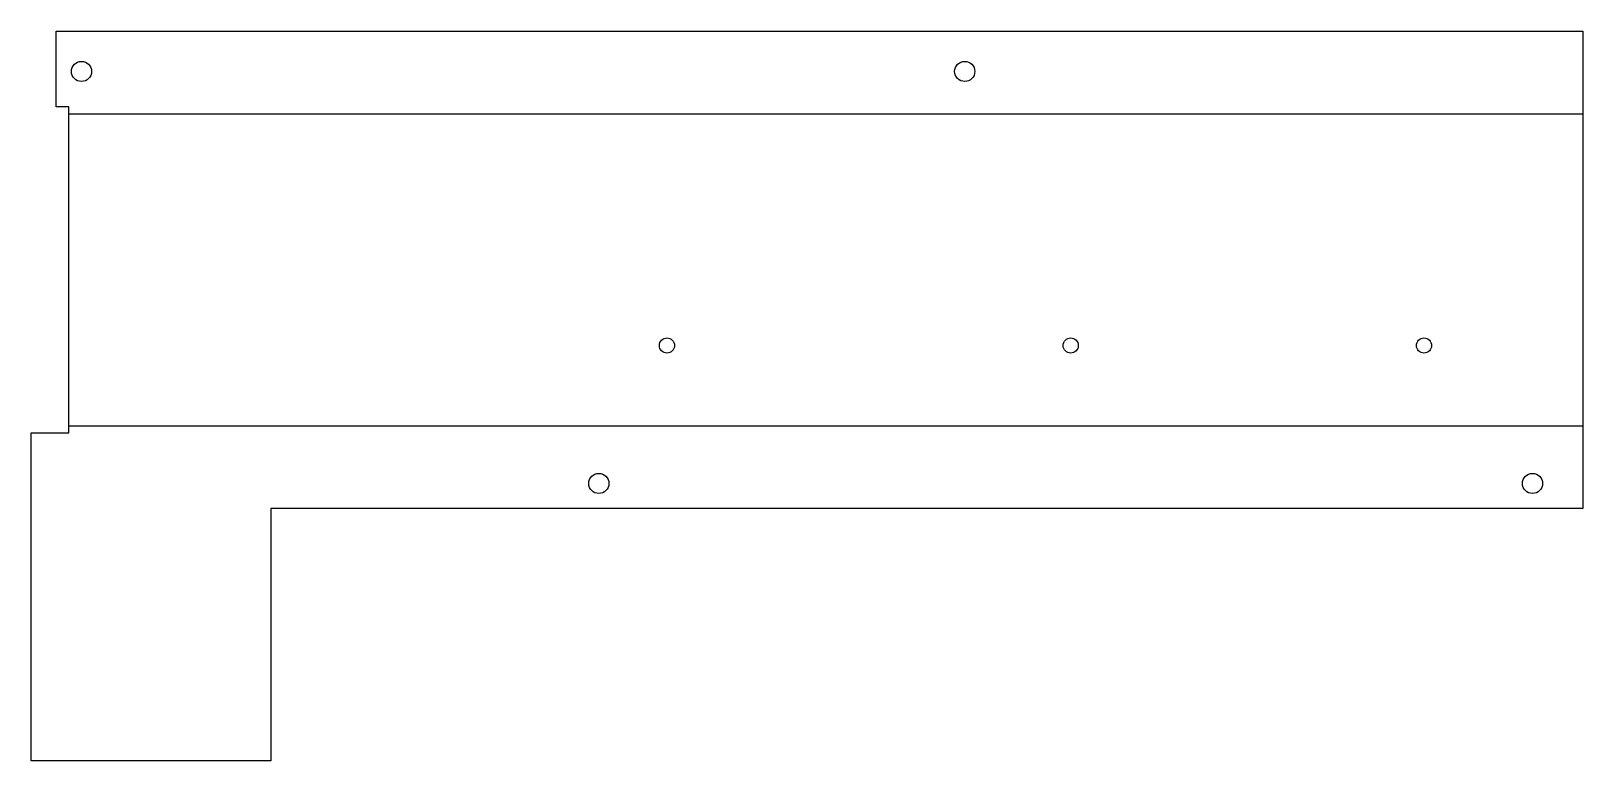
# Model space of a CAD drawing. Header units: millimetres. Extents: x 0 to 308, y 0 to 145.
import ezdxf

# ---------------------------------------------------------------- set-up
doc = ezdxf.new("R2010")
doc.units = ezdxf.units.MM
doc.header["$MEASUREMENT"] = 0
for name, color, linetype in [('Unfold_Sketch009', 7, 'CONTINUOUS'), ('Unfold_Sketch_Bends009', 7, 'CONTINUOUS'), ('Unfold_Sketch_Holes009', 7, 'CONTINUOUS')]:
    doc.layers.add(name, color=color, linetype=linetype)

msp = doc.modelspace()

# ---------------------------------------------------------------- linework, layer by layer
at = {"layer": 'Unfold_Sketch009'}
for p, q in [((5, 129.65), (5, 144.65)), ((5, 144.65), (307.5, 144.65)), ((307.5, 144.65), (307.5, 129.65)), ((7.5, 129.65), (5, 129.65)), ((7.5, 126.83), (7.5, 129.65)), ((307.5, 129.65), (307.5, 126.83)), ((7.5, 67.83), (7.5, 126.83)), ((307.5, 126.83), (307.5, 67.83)), ((7.5, 65), (7.5, 67.83)), ((307.5, 67.83), (307.5, 65)), ((0, 0), (0, 65)), ((0, 65), (7.5, 65)), ((307.5, 65), (307.5, 50)), ((47.5, 50), (47.5, 0)), ((307.5, 50), (47.5, 50)), ((47.5, 0), (0, 0))]:
    msp.add_line(p, q, dxfattribs=at)
at = {"layer": 'Unfold_Sketch_Bends009'}
for p, q in [((7.5, 128.24), (307.5, 128.24)), ((7.5, 66.41), (307.5, 66.41))]:
    msp.add_line(p, q, dxfattribs=at)
at = {"layer": 'Unfold_Sketch_Holes009'}
for centre, radius in [((10, 136.65), 2), ((185, 136.65), 2), ((126, 82.33), 1.5), ((206, 82.33), 1.5), ((276, 82.33), 1.5), ((112.5, 55), 2), ((297.5, 55), 2)]:
    msp.add_circle(centre, radius, dxfattribs=at)

doc.saveas('drawing.dxf')
